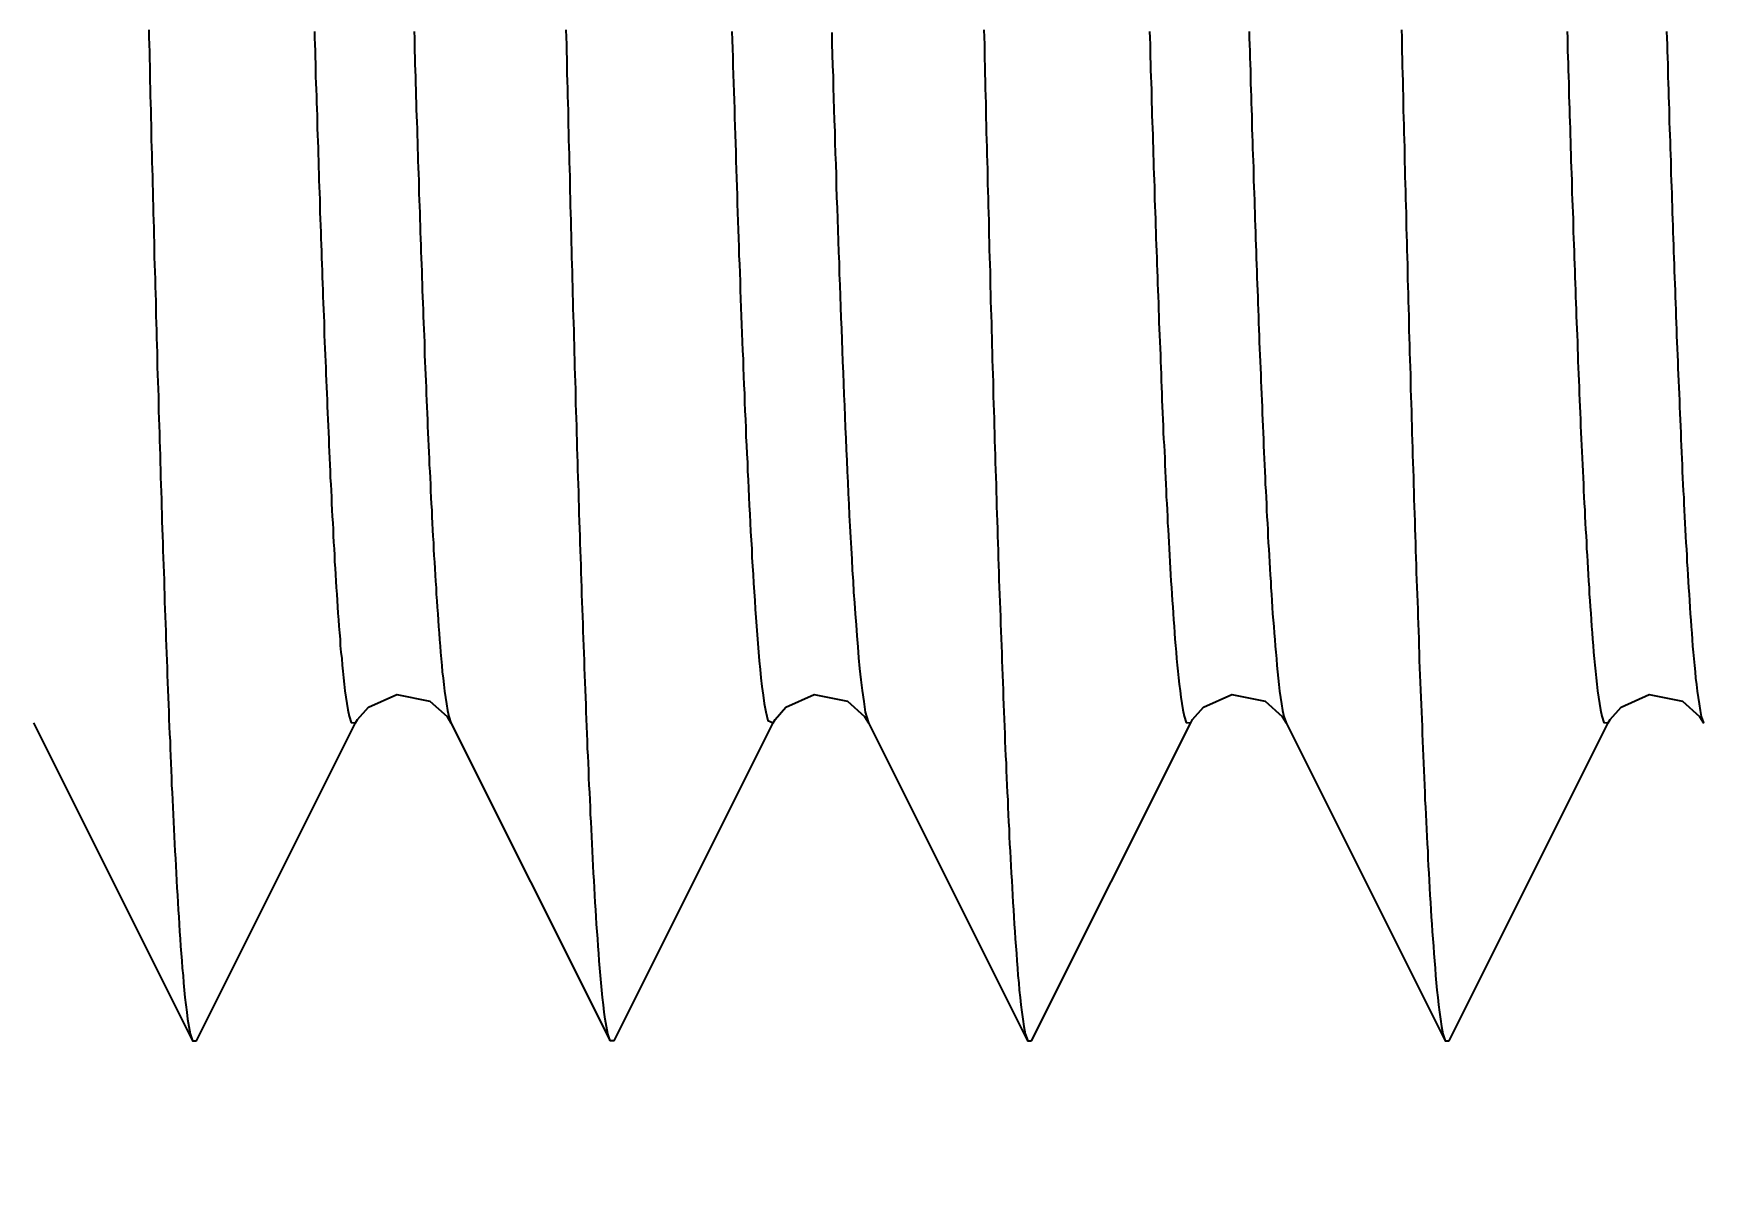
# Model space of a CAD drawing. Header units: millimetres. Extents: x 0 to 3800, y -67 to 2530.
# Drawn here: x 2215.56 to 2221.72, y 949.28 to 953.52 of the extents above; entities that cross this region are included whole.
import ezdxf

# ---------------------------------------------------------------- set-up
doc = ezdxf.new("R2010")
doc.units = ezdxf.units.MM
doc.layers.add('내부선 및 부속', color=4, linetype='Continuous')
doc.layers.add('치수선', color=7, linetype='Continuous')
doc.styles.add('____', font='')
doc.styles.get('____').set_extended_font_data('굴림')
doc.dimstyles.new('MSADIM', dxfattribs={"dimtxt": 33, "dimasz": 17, "dimexe": 10, "dimexo": 7.5, "dimgap": 10, "dimtad": 0, "dimtih": 1, "dimtoh": 1, "dimdec": 0, "dimzin": 1, "dimdsep": 46, "dimtxsty": '____', "dimcen": 11.25, "dimadec": 0, "dimazin": 0, "dimtfac": 1, "dimtdec": 0, "dimtix": 1, "dimtmove": 0, "dimatfit": 3, "dimfxl": 1, "dimtolj": 1, "dimtzin": 1, "dimarcsym": 0})

# ---------------------------------------------------------------- blocks, each defined once
blk = doc.blocks.new('*D55')
at = {"layer": '치수선', "color": 0, "linetype": 'Continuous', "lineweight": -2, "transparency": 16777216}
for p, q in [((2172.9547, 966.2182), (2152.4547, 966.2182)), ((2162.4547, 949.2182), (2162.4547, 856.5344)), ((2162.4547, 718.2182), (2162.4547, 810.9019)), ((2254.9547, 701.2182), (2152.4547, 701.2182))]:
    blk.add_line(p, q, dxfattribs=at)
at = {"layer": '치수선', "color": 0, "linetype": 'Continuous', "transparency": 16777216}
for points in [[(2159.6213, 949.2182), (2165.288, 949.2182), (2162.4547, 966.2182)], [(2159.6213, 718.2182), (2165.288, 718.2182), (2162.4547, 701.2182)]]:
    blk.add_solid(points, dxfattribs=at)
at = {"layer": '치수선', "color": 0, "linetype": 'Continuous', "transparency": 16777216, "insert": (2162.4547, 833.7182), "char_height": 25, "attachment_point": 5, "style": '____'}
blk.add_mtext('\\A1;265', dxfattribs=at)
blk = doc.blocks.new('*D56')
at = {"layer": '치수선', "color": 0, "linetype": 'Continuous', "lineweight": -2, "transparency": 16777216}
for p, q in [((2172.9547, 966.2182), (2082.4547, 966.2182)), ((2092.4547, 949.2182), (2092.4547, 636.5511)), ((2092.4547, 278.2182), (2092.4547, 590.8853)), ((2224.9547, 261.2182), (2082.4547, 261.2182))]:
    blk.add_line(p, q, dxfattribs=at)
at = {"layer": '치수선', "color": 0, "linetype": 'Continuous', "transparency": 16777216}
for points in [[(2089.6213, 949.2182), (2095.288, 949.2182), (2092.4547, 966.2182)], [(2089.6213, 278.2182), (2095.288, 278.2182), (2092.4547, 261.2182)]]:
    blk.add_solid(points, dxfattribs=at)
at = {"layer": '치수선', "color": 0, "linetype": 'Continuous', "transparency": 16777216, "insert": (2092.4547, 613.7182), "char_height": 25, "attachment_point": 5, "style": '____'}
blk.add_mtext('\\A1;705', dxfattribs=at)

msp = doc.modelspace()

# ---------------------------------------------------------------- linework, layer by layer
at = {"layer": '내부선 및 부속', "linetype": 'Continuous'}
for p, q in [((2215.564, 950.9738), (2216.1509, 949.8007)), ((2216.1655, 949.8007), (2216.7523, 950.9738)), ((2217.1039, 950.9738), (2217.6907, 949.8007)), ((2217.7053, 949.8007), (2218.2922, 950.9738)), ((2218.6437, 950.9738), (2219.2305, 949.8007)), ((2219.2451, 949.8007), (2219.832, 950.9738)), ((2220.1835, 950.9738), (2220.7703, 949.8007)), ((2220.785, 949.8007), (2221.3718, 950.9738)), ((2216.1509, 949.8007), (2216.1655, 949.8007)), ((2217.7053, 949.8007), (2217.6907, 949.8007)), ((2219.2305, 949.8007), (2219.2451, 949.8007)), ((2220.7703, 949.8007), (2220.785, 949.8007))]:
    msp.add_line(p, q, dxfattribs=at)
at = {"layer": '내부선 및 부속', "linetype": 'Continuous', "flags": 128}
for points in [[(2215.9899, 953.5295), (2215.9899, 953.5025), (2215.9909, 953.4755), (2215.9919, 953.4485), (2215.9919, 953.4215), (2215.9929, 953.3945), (2215.9939, 953.3675), (2215.9939, 953.3395), (2215.9949, 953.3125), (2215.9949, 953.2855), (2215.9959, 953.2585), (2215.9969, 953.2315), (2215.9969, 953.2045), (2215.9979, 953.1775), (2215.9989, 953.1505), (2215.9989, 953.1235), (2215.9999, 953.0965), (2216.0009, 953.0695), (2216.0009, 953.0425), (2216.0019, 953.0155), (2216.0029, 952.9885), (2216.0029, 952.9615), (2216.0039, 952.9345), (2216.0049, 952.9075), (2216.0059, 952.8805), (2216.0059, 952.8535), (2216.0069, 952.8255), (2216.0079, 952.7985), (2216.0079, 952.7715), (2216.0089, 952.7445), (2216.0099, 952.7175), (2216.0099, 952.6905), (2216.0099, 952.6905), (2216.0109, 952.6635), (2216.0119, 952.6365), (2216.0129, 952.6095), (2216.0129, 952.5825), (2216.0139, 952.5555), (2216.0149, 952.5285), (2216.0159, 952.5015), (2216.0159, 952.4745), (2216.0169, 952.4475), (2216.0179, 952.4205), (2216.0179, 952.3935), (2216.0189, 952.3665), (2216.0199, 952.3395), (2216.0209, 952.3125), (2216.0209, 952.2845), (2216.0219, 952.2575), (2216.0229, 952.2305), (2216.0239, 952.2035), (2216.0249, 952.1765), (2216.0249, 952.1495), (2216.0259, 952.1225), (2216.0269, 952.0955), (2216.0279, 952.0685), (2216.0289, 952.0415), (2216.0289, 952.0145), (2216.0299, 951.9875), (2216.0309, 951.9605), (2216.0319, 951.9335), (2216.0329, 951.9065), (2216.0329, 951.8795), (2216.0339, 951.8525), (2216.0349, 951.8255), (2216.0359, 951.7985), (2216.0369, 951.7715), (2216.0379, 951.7445), (2216.0379, 951.7175), (2216.0389, 951.6895), (2216.0399, 951.6625), (2216.0409, 951.6355), (2216.0419, 951.6085), (2216.0429, 951.5815), (2216.0439, 951.5545), (2216.0449, 951.5275), (2216.0459, 951.5005), (2216.0459, 951.4735), (2216.0469, 951.4465), (2216.0479, 951.4195), (2216.0489, 951.3925), (2216.0499, 951.3655), (2216.0509, 951.3385), (2216.0519, 951.3115), (2216.0529, 951.2845), (2216.0539, 951.2575), (2216.0549, 951.2305), (2216.0559, 951.2035), (2216.0569, 951.1765), (2216.0579, 951.1495), (2216.0589, 951.1225), (2216.0599, 951.0955), (2216.0609, 951.0675), (2216.0619, 951.0405), (2216.0629, 951.0135), (2216.0639, 950.9865), (2216.0649, 950.9595), (2216.0659, 950.9325), (2216.0679, 950.9055), (2216.0689, 950.8785), (2216.0699, 950.8515), (2216.0709, 950.8245), (2216.0719, 950.7975), (2216.0729, 950.7705), (2216.0739, 950.7435), (2216.0759, 950.7165), (2216.0769, 950.6895), (2216.0779, 950.6625), (2216.0789, 950.6355), (2216.0809, 950.6085), (2216.0819, 950.5815), (2216.0829, 950.5545), (2216.0849, 950.5275), (2216.0859, 950.5005), (2216.0879, 950.4735), (2216.0889, 950.4465), (2216.0899, 950.4195), (2216.0919, 950.3925), (2216.0929, 950.3655), (2216.0949, 950.3385), (2216.0969, 950.3115), (2216.0979, 950.2845), (2216.0999, 950.2575), (2216.1019, 950.2305), (2216.1029, 950.2035), (2216.1049, 950.1765), (2216.1069, 950.1495), (2216.1089, 950.1225), (2216.1109, 950.0955), (2216.1129, 950.0685), (2216.1159, 950.0415), (2216.1179, 950.0145), (2216.1199, 949.9875), (2216.1199, 949.9875), (2216.1229, 949.9605), (2216.1259, 949.9335), (2216.1299, 949.9065), (2216.1329, 949.8805), (2216.1369, 949.8535), (2216.1419, 949.8265), (2216.1509, 949.8005), (2216.1509, 949.8005)], [(2216.6009, 953.5235), (2216.6009, 953.4995), (2216.6019, 953.4755), (2216.6029, 953.4515), (2216.6029, 953.4285), (2216.6039, 953.4045), (2216.6049, 953.3805), (2216.6049, 953.3565), (2216.6059, 953.3325), (2216.6069, 953.3085), (2216.6079, 953.2845), (2216.6079, 953.2615), (2216.6089, 953.2375), (2216.6099, 953.2135), (2216.6109, 953.1895), (2216.6109, 953.1655), (2216.6119, 953.1415), (2216.6129, 953.1175), (2216.6139, 953.0945), (2216.6139, 953.0705), (2216.6149, 953.0465), (2216.6159, 953.0225), (2216.6169, 952.9985), (2216.6169, 952.9745), (2216.6179, 952.9505), (2216.6189, 952.9275), (2216.6199, 952.9035), (2216.6199, 952.8795), (2216.6209, 952.8555), (2216.6219, 952.8315), (2216.6219, 952.8315), (2216.6229, 952.8075), (2216.6239, 952.7835), (2216.6239, 952.7605), (2216.6249, 952.7365), (2216.6259, 952.7125), (2216.6269, 952.6885), (2216.6279, 952.6645), (2216.6289, 952.6405), (2216.6289, 952.6165), (2216.6299, 952.5935), (2216.6309, 952.5695), (2216.6319, 952.5455), (2216.6329, 952.5215), (2216.6339, 952.4975), (2216.6349, 952.4735), (2216.6359, 952.4505), (2216.6359, 952.4265), (2216.6369, 952.4025), (2216.6379, 952.3785), (2216.6389, 952.3545), (2216.6399, 952.3305), (2216.6409, 952.3065), (2216.6419, 952.2835), (2216.6429, 952.2595), (2216.6439, 952.2355), (2216.6449, 952.2115), (2216.6459, 952.1875), (2216.6469, 952.1635), (2216.6479, 952.1395), (2216.6489, 952.1165), (2216.6499, 952.0925), (2216.6509, 952.0685), (2216.6519, 952.0445), (2216.6529, 952.0205), (2216.6539, 951.9965), (2216.6549, 951.9735), (2216.6559, 951.9495), (2216.6569, 951.9255), (2216.6579, 951.9015), (2216.6589, 951.8775), (2216.6609, 951.8535), (2216.6619, 951.8295), (2216.6629, 951.8065), (2216.6639, 951.7825), (2216.6649, 951.7585), (2216.6659, 951.7345), (2216.6679, 951.7105), (2216.6689, 951.6865), (2216.6699, 951.6635), (2216.6709, 951.6395), (2216.6729, 951.6155), (2216.6739, 951.5915), (2216.6749, 951.5675), (2216.6769, 951.5435), (2216.6779, 951.5205), (2216.6799, 951.4965), (2216.6809, 951.4725), (2216.6829, 951.4485), (2216.6839, 951.4245), (2216.6859, 951.4015), (2216.6869, 951.3775), (2216.6889, 951.3535), (2216.6909, 951.3295), (2216.6929, 951.3055), (2216.6949, 951.2825), (2216.6959, 951.2585), (2216.6979, 951.2345), (2216.7009, 951.2105), (2216.7029, 951.1865), (2216.7049, 951.1635), (2216.7079, 951.1395), (2216.7099, 951.1155), (2216.7129, 951.0915), (2216.7159, 951.0685), (2216.7199, 951.0445), (2216.7239, 951.0215), (2216.7289, 950.9975), (2216.7359, 950.9745), (2216.7519, 950.9735), (2216.7519, 950.9735)], [(2216.9679, 953.5225), (2216.9689, 953.4985), (2216.9689, 953.4745), (2216.9699, 953.4505), (2216.9709, 953.4265), (2216.9709, 953.4025), (2216.9719, 953.3795), (2216.9729, 953.3555), (2216.9729, 953.3315), (2216.9739, 953.3075), (2216.9749, 953.2835), (2216.9759, 953.2595), (2216.9759, 953.2355), (2216.9769, 953.2125), (2216.9779, 953.1885), (2216.9789, 953.1645), (2216.9789, 953.1405), (2216.9799, 953.1165), (2216.9809, 953.0925), (2216.9819, 953.0685), (2216.9819, 953.0455), (2216.9829, 953.0215), (2216.9839, 952.9975), (2216.9849, 952.9735), (2216.9849, 952.9495), (2216.9859, 952.9255), (2216.9869, 952.9015), (2216.9879, 952.8785), (2216.9889, 952.8545), (2216.9889, 952.8545), (2216.9889, 952.8305), (2216.9899, 952.8065), (2216.9909, 952.7825), (2216.9919, 952.7585), (2216.9929, 952.7345), (2216.9929, 952.7115), (2216.9939, 952.6875), (2216.9949, 952.6635), (2216.9959, 952.6395), (2216.9969, 952.6155), (2216.9979, 952.5915), (2216.9979, 952.5675), (2216.9989, 952.5445), (2216.9999, 952.5205), (2217.0009, 952.4965), (2217.0019, 952.4725), (2217.0029, 952.4485), (2217.0039, 952.4245), (2217.0049, 952.4015), (2217.0059, 952.3775), (2217.0059, 952.3535), (2217.0069, 952.3295), (2217.0079, 952.3055), (2217.0089, 952.2815), (2217.0099, 952.2575), (2217.0109, 952.2345), (2217.0119, 952.2105), (2217.0129, 952.1865), (2217.0139, 952.1625), (2217.0149, 952.1385), (2217.0159, 952.1145), (2217.0169, 952.0905), (2217.0179, 952.0675), (2217.0189, 952.0435), (2217.0199, 952.0195), (2217.0209, 951.9955), (2217.0219, 951.9715), (2217.0229, 951.9475), (2217.0239, 951.9245), (2217.0259, 951.9005), (2217.0269, 951.8765), (2217.0279, 951.8525), (2217.0289, 951.8285), (2217.0299, 951.8045), (2217.0309, 951.7815), (2217.0329, 951.7575), (2217.0339, 951.7335), (2217.0349, 951.7095), (2217.0359, 951.6855), (2217.0369, 951.6615), (2217.0389, 951.6375), (2217.0399, 951.6145), (2217.0409, 951.5905), (2217.0429, 951.5665), (2217.0439, 951.5425), (2217.0459, 951.5185), (2217.0469, 951.4955), (2217.0489, 951.4715), (2217.0499, 951.4475), (2217.0519, 951.4235), (2217.0529, 951.3995), (2217.0549, 951.3755), (2217.0569, 951.3525), (2217.0579, 951.3285), (2217.0599, 951.3045), (2217.0619, 951.2805), (2217.0639, 951.2565), (2217.0659, 951.2335), (2217.0679, 951.2095), (2217.0699, 951.1855), (2217.0719, 951.1615), (2217.0749, 951.1385), (2217.0779, 951.1145), (2217.0799, 951.0905), (2217.0839, 951.0675), (2217.0869, 951.0435), (2217.0909, 951.0195), (2217.0959, 950.9965), (2217.1039, 950.9735), (2217.1039, 950.9735)], [(2217.6909, 949.8005), (2217.6819, 949.8265), (2217.6769, 949.8535), (2217.6729, 949.8805), (2217.6689, 949.9065), (2217.6659, 949.9335), (2217.6629, 949.9605), (2217.6599, 949.9875), (2217.6579, 950.0145), (2217.6549, 950.0415), (2217.6529, 950.0685), (2217.6509, 950.0955), (2217.6489, 950.1225), (2217.6469, 950.1495), (2217.6449, 950.1765), (2217.6429, 950.2035), (2217.6409, 950.2305), (2217.6399, 950.2575), (2217.6379, 950.2845), (2217.6359, 950.3115), (2217.6349, 950.3385), (2217.6329, 950.3655), (2217.6319, 950.3925), (2217.6299, 950.4195), (2217.6289, 950.4465), (2217.6269, 950.4735), (2217.6259, 950.5005), (2217.6249, 950.5275), (2217.6229, 950.5545), (2217.6219, 950.5815), (2217.6209, 950.6085), (2217.6189, 950.6355), (2217.6179, 950.6625), (2217.6169, 950.6895), (2217.6159, 950.7165), (2217.6139, 950.7435), (2217.6129, 950.7705), (2217.6119, 950.7975), (2217.6109, 950.8245), (2217.6099, 950.8515), (2217.6079, 950.8785), (2217.6069, 950.9055), (2217.6059, 950.9325), (2217.6049, 950.9595), (2217.6039, 950.9865), (2217.6029, 951.0135), (2217.6019, 951.0405), (2217.6009, 951.0675), (2217.5999, 951.0955), (2217.5989, 951.1225), (2217.5979, 951.1495), (2217.5969, 951.1765), (2217.5959, 951.2035), (2217.5949, 951.2305), (2217.5939, 951.2575), (2217.5929, 951.2845), (2217.5919, 951.3115), (2217.5909, 951.3385), (2217.5899, 951.3655), (2217.5889, 951.3925), (2217.5879, 951.4195), (2217.5869, 951.4465), (2217.5859, 951.4735), (2217.5849, 951.5005), (2217.5839, 951.5275), (2217.5839, 951.5545), (2217.5829, 951.5815), (2217.5819, 951.6085), (2217.5809, 951.6355), (2217.5799, 951.6625), (2217.5789, 951.6895), (2217.5779, 951.7175), (2217.5769, 951.7445), (2217.5769, 951.7715), (2217.5759, 951.7985), (2217.5749, 951.8255), (2217.5739, 951.8525), (2217.5729, 951.8795), (2217.5719, 951.9065), (2217.5719, 951.9335), (2217.5709, 951.9605), (2217.5699, 951.9875), (2217.5689, 952.0145), (2217.5679, 952.0415), (2217.5679, 952.0685), (2217.5669, 952.0955), (2217.5659, 952.1225), (2217.5649, 952.1495), (2217.5639, 952.1765), (2217.5639, 952.2035), (2217.5629, 952.2305), (2217.5619, 952.2575), (2217.5609, 952.2845), (2217.5609, 952.3125), (2217.5599, 952.3395), (2217.5589, 952.3665), (2217.5579, 952.3935), (2217.5579, 952.4205), (2217.5569, 952.4475), (2217.5559, 952.4745), (2217.5549, 952.5015), (2217.5549, 952.5015), (2217.5549, 952.5285), (2217.5539, 952.5555), (2217.5529, 952.5825), (2217.5519, 952.6095), (2217.5519, 952.6365), (2217.5509, 952.6635), (2217.5499, 952.6905), (2217.5499, 952.7175), (2217.5489, 952.7445), (2217.5479, 952.7715), (2217.5469, 952.7985), (2217.5469, 952.8255), (2217.5459, 952.8535), (2217.5449, 952.8805), (2217.5449, 952.9075), (2217.5439, 952.9345), (2217.5429, 952.9615), (2217.5429, 952.9885), (2217.5419, 953.0155), (2217.5409, 953.0425), (2217.5409, 953.0695), (2217.5399, 953.0965), (2217.5389, 953.1235), (2217.5389, 953.1505), (2217.5379, 953.1775), (2217.5369, 953.2045), (2217.5369, 953.2315), (2217.5359, 953.2585), (2217.5349, 953.2855), (2217.5349, 953.3125), (2217.5339, 953.3395), (2217.5329, 953.3675), (2217.5329, 953.3945), (2217.5319, 953.4215), (2217.5309, 953.4485), (2217.5309, 953.4755), (2217.5299, 953.5025), (2217.5289, 953.5295)], [(2218.1399, 953.5235), (2218.1409, 953.4915), (2218.1419, 953.4605), (2218.1429, 953.4285), (2218.1439, 953.3965), (2218.1449, 953.3645), (2218.1459, 953.3325), (2218.1469, 953.3005), (2218.1479, 953.2695), (2218.1489, 953.2375), (2218.1499, 953.2055), (2218.1509, 953.1735), (2218.1519, 953.1415), (2218.1529, 953.1105), (2218.1539, 953.0785), (2218.1549, 953.0465), (2218.1559, 953.0145), (2218.1569, 952.9825), (2218.1579, 952.9515), (2218.1589, 952.9195), (2218.1599, 952.8875), (2218.1609, 952.8555), (2218.1619, 952.8235), (2218.1629, 952.7915), (2218.1639, 952.7605), (2218.1649, 952.7285), (2218.1659, 952.6965), (2218.1679, 952.6645), (2218.1689, 952.6325), (2218.1699, 952.6015), (2218.1709, 952.5695), (2218.1719, 952.5375), (2218.1729, 952.5055), (2218.1739, 952.4735), (2218.1759, 952.4425), (2218.1769, 952.4105), (2218.1779, 952.3785), (2218.1789, 952.3465), (2218.1809, 952.3145), (2218.1819, 952.2835), (2218.1829, 952.2515), (2218.1839, 952.2195), (2218.1859, 952.1875), (2218.1869, 952.1555), (2218.1879, 952.1245), (2218.1899, 952.0925), (2218.1909, 952.0605), (2218.1919, 952.0285), (2218.1939, 951.9965), (2218.1949, 951.9655), (2218.1969, 951.9335), (2218.1979, 951.9015), (2218.1999, 951.8695), (2218.2009, 951.8375), (2218.2029, 951.8065), (2218.2039, 951.7745), (2218.2059, 951.7425), (2218.2069, 951.7105), (2218.2089, 951.6785), (2218.2109, 951.6475), (2218.2129, 951.6155), (2218.2139, 951.5835), (2218.2159, 951.5515), (2218.2179, 951.5205), (2218.2199, 951.4885), (2218.2219, 951.4565), (2218.2239, 951.4245), (2218.2259, 951.3925), (2218.2279, 951.3615), (2218.2309, 951.3295), (2218.2329, 951.2975), (2218.2359, 951.2665), (2218.2379, 951.2345), (2218.2409, 951.2025), (2218.2439, 951.1705), (2218.2469, 951.1395), (2218.2509, 951.1075), (2218.2549, 951.0755), (2218.2589, 951.0445), (2218.2649, 951.0135), (2218.2729, 950.9825), (2218.2919, 950.9735), (2218.2919, 950.9735)], [(2219.0689, 953.5295), (2219.0699, 953.5025), (2219.0709, 953.4755), (2219.0709, 953.4485), (2219.0719, 953.4215), (2219.0729, 953.3945), (2219.0729, 953.3675), (2219.0739, 953.3395), (2219.0739, 953.3125), (2219.0749, 953.2855), (2219.0759, 953.2585), (2219.0759, 953.2315), (2219.0769, 953.2045), (2219.0779, 953.1775), (2219.0779, 953.1505), (2219.0789, 953.1235), (2219.0799, 953.0965), (2219.0799, 953.0695), (2219.0809, 953.0425), (2219.0819, 953.0155), (2219.0819, 952.9885), (2219.0829, 952.9615), (2219.0839, 952.9345), (2219.0849, 952.9075), (2219.0849, 952.8805), (2219.0859, 952.8535), (2219.0869, 952.8255), (2219.0869, 952.7985), (2219.0879, 952.7715), (2219.0889, 952.7445), (2219.0889, 952.7175), (2219.0899, 952.6905), (2219.0899, 952.6905), (2219.0909, 952.6635), (2219.0919, 952.6365), (2219.0919, 952.6095), (2219.0929, 952.5825), (2219.0939, 952.5555), (2219.0939, 952.5285), (2219.0949, 952.5015), (2219.0959, 952.4745), (2219.0969, 952.4475), (2219.0969, 952.4205), (2219.0979, 952.3935), (2219.0989, 952.3665), (2219.0999, 952.3395), (2219.0999, 952.3125), (2219.1009, 952.2845), (2219.1019, 952.2575), (2219.1029, 952.2305), (2219.1029, 952.2035), (2219.1039, 952.1765), (2219.1049, 952.1495), (2219.1059, 952.1225), (2219.1069, 952.0955), (2219.1069, 952.0685), (2219.1079, 952.0415), (2219.1089, 952.0145), (2219.1099, 951.9875), (2219.1109, 951.9605), (2219.1109, 951.9335), (2219.1119, 951.9065), (2219.1129, 951.8795), (2219.1139, 951.8525), (2219.1149, 951.8255), (2219.1159, 951.7985), (2219.1159, 951.7715), (2219.1169, 951.7445), (2219.1179, 951.7175), (2219.1189, 951.6895), (2219.1199, 951.6625), (2219.1209, 951.6355), (2219.1219, 951.6085), (2219.1219, 951.5815), (2219.1229, 951.5545), (2219.1239, 951.5275), (2219.1249, 951.5005), (2219.1259, 951.4735), (2219.1269, 951.4465), (2219.1279, 951.4195), (2219.1289, 951.3925), (2219.1299, 951.3655), (2219.1309, 951.3385), (2219.1319, 951.3115), (2219.1329, 951.2845), (2219.1339, 951.2575), (2219.1349, 951.2305), (2219.1359, 951.2035), (2219.1369, 951.1765), (2219.1379, 951.1495), (2219.1389, 951.1225), (2219.1399, 951.0955), (2219.1409, 951.0675), (2219.1419, 951.0405), (2219.1429, 951.0135), (2219.1439, 950.9865), (2219.1449, 950.9595), (2219.1459, 950.9325), (2219.1469, 950.9055), (2219.1479, 950.8785), (2219.1489, 950.8515), (2219.1509, 950.8245), (2219.1519, 950.7975), (2219.1529, 950.7705), (2219.1539, 950.7435), (2219.1549, 950.7165), (2219.1569, 950.6895), (2219.1579, 950.6625), (2219.1589, 950.6355), (2219.1599, 950.6085), (2219.1619, 950.5815), (2219.1629, 950.5545), (2219.1639, 950.5275), (2219.1659, 950.5005), (2219.1669, 950.4735), (2219.1689, 950.4465), (2219.1699, 950.4195), (2219.1719, 950.3925), (2219.1729, 950.3655), (2219.1749, 950.3385), (2219.1759, 950.3115), (2219.1779, 950.2845), (2219.1799, 950.2575), (2219.1809, 950.2305), (2219.1829, 950.2035), (2219.1849, 950.1765), (2219.1869, 950.1495), (2219.1889, 950.1225), (2219.1909, 950.0955), (2219.1929, 950.0685), (2219.1949, 950.0415), (2219.1979, 950.0145), (2219.1999, 949.9875), (2219.1999, 949.9875), (2219.2029, 949.9605), (2219.2059, 949.9335), (2219.2089, 949.9065), (2219.2129, 949.8805), (2219.2169, 949.8535), (2219.2219, 949.8265), (2219.2309, 949.8005), (2219.2309, 949.8005)], [(2219.6799, 953.5235), (2219.6809, 953.4995), (2219.6819, 953.4755), (2219.6819, 953.4515), (2219.6829, 953.4285), (2219.6839, 953.4045), (2219.6839, 953.3805), (2219.6849, 953.3565), (2219.6859, 953.3325), (2219.6869, 953.3085), (2219.6869, 953.2845), (2219.6879, 953.2615), (2219.6889, 953.2375), (2219.6889, 953.2135), (2219.6899, 953.1895), (2219.6909, 953.1655), (2219.6919, 953.1415), (2219.6919, 953.1175), (2219.6929, 953.0945), (2219.6939, 953.0705), (2219.6949, 953.0465), (2219.6949, 953.0225), (2219.6959, 952.9985), (2219.6969, 952.9745), (2219.6979, 952.9505), (2219.6989, 952.9275), (2219.6989, 952.9035), (2219.6999, 952.8795), (2219.7009, 952.8555), (2219.7019, 952.8315), (2219.7019, 952.8315), (2219.7019, 952.8075), (2219.7029, 952.7835), (2219.7039, 952.7605), (2219.7049, 952.7365), (2219.7059, 952.7125), (2219.7069, 952.6885), (2219.7069, 952.6645), (2219.7079, 952.6405), (2219.7089, 952.6165), (2219.7099, 952.5935), (2219.7109, 952.5695), (2219.7119, 952.5455), (2219.7129, 952.5215), (2219.7129, 952.4975), (2219.7139, 952.4735), (2219.7149, 952.4495), (2219.7159, 952.4265), (2219.7169, 952.4025), (2219.7179, 952.3785), (2219.7189, 952.3545), (2219.7199, 952.3305), (2219.7209, 952.3065), (2219.7219, 952.2835), (2219.7229, 952.2595), (2219.7229, 952.2355), (2219.7239, 952.2115), (2219.7249, 952.1875), (2219.7259, 952.1635), (2219.7269, 952.1395), (2219.7279, 952.1165), (2219.7289, 952.0925), (2219.7299, 952.0685), (2219.7309, 952.0445), (2219.7319, 952.0205), (2219.7339, 951.9965), (2219.7349, 951.9735), (2219.7359, 951.9495), (2219.7369, 951.9255), (2219.7379, 951.9015), (2219.7389, 951.8775), (2219.7399, 951.8535), (2219.7409, 951.8295), (2219.7419, 951.8065), (2219.7439, 951.7825), (2219.7449, 951.7585), (2219.7459, 951.7345), (2219.7469, 951.7105), (2219.7489, 951.6865), (2219.7499, 951.6635), (2219.7509, 951.6395), (2219.7519, 951.6155), (2219.7539, 951.5915), (2219.7549, 951.5675), (2219.7559, 951.5435), (2219.7579, 951.5205), (2219.7589, 951.4965), (2219.7609, 951.4725), (2219.7619, 951.4485), (2219.7639, 951.4245), (2219.7659, 951.4015), (2219.7669, 951.3775), (2219.7689, 951.3535), (2219.7709, 951.3295), (2219.7719, 951.3055), (2219.7739, 951.2825), (2219.7759, 951.2585), (2219.7779, 951.2345), (2219.7799, 951.2105), (2219.7819, 951.1865), (2219.7849, 951.1635), (2219.7869, 951.1395), (2219.7899, 951.1155), (2219.7929, 951.0915), (2219.7959, 951.0685), (2219.7989, 951.0445), (2219.8029, 951.0215), (2219.8079, 950.9975), (2219.8149, 950.9745), (2219.8319, 950.9735), (2219.8319, 950.9735)], [(2220.0469, 953.5225), (2220.0479, 953.4985), (2220.0489, 953.4745), (2220.0499, 953.4505), (2220.0499, 953.4265), (2220.0509, 953.4025), (2220.0519, 953.3795), (2220.0519, 953.3555), (2220.0529, 953.3315), (2220.0539, 953.3075), (2220.0549, 953.2835), (2220.0549, 953.2595), (2220.0559, 953.2355), (2220.0569, 953.2125), (2220.0569, 953.1885), (2220.0579, 953.1645), (2220.0589, 953.1405), (2220.0599, 953.1165), (2220.0599, 953.0925), (2220.0609, 953.0685), (2220.0619, 953.0455), (2220.0629, 953.0215), (2220.0639, 952.9975), (2220.0639, 952.9735), (2220.0649, 952.9495), (2220.0659, 952.9255), (2220.0669, 952.9015), (2220.0669, 952.8785), (2220.0679, 952.8545), (2220.0679, 952.8545), (2220.0689, 952.8305), (2220.0699, 952.8065), (2220.0709, 952.7825), (2220.0709, 952.7585), (2220.0719, 952.7345), (2220.0729, 952.7115), (2220.0739, 952.6875), (2220.0749, 952.6635), (2220.0759, 952.6395), (2220.0759, 952.6155), (2220.0769, 952.5915), (2220.0779, 952.5675), (2220.0789, 952.5445), (2220.0799, 952.5205), (2220.0809, 952.4965), (2220.0819, 952.4725), (2220.0819, 952.4485), (2220.0829, 952.4245), (2220.0839, 952.4005), (2220.0849, 952.3775), (2220.0859, 952.3535), (2220.0869, 952.3295), (2220.0879, 952.3055), (2220.0889, 952.2815), (2220.0899, 952.2575), (2220.0909, 952.2345), (2220.0919, 952.2105), (2220.0929, 952.1865), (2220.0939, 952.1625), (2220.0949, 952.1385), (2220.0959, 952.1145), (2220.0969, 952.0905), (2220.0979, 952.0675), (2220.0989, 952.0435), (2220.0999, 952.0195), (2220.1009, 951.9955), (2220.1019, 951.9715), (2220.1029, 951.9475), (2220.1039, 951.9245), (2220.1049, 951.9005), (2220.1059, 951.8765), (2220.1069, 951.8525), (2220.1089, 951.8285), (2220.1099, 951.8045), (2220.1109, 951.7805), (2220.1119, 951.7575), (2220.1129, 951.7335), (2220.1149, 951.7095), (2220.1159, 951.6855), (2220.1169, 951.6615), (2220.1179, 951.6375), (2220.1199, 951.6145), (2220.1209, 951.5905), (2220.1219, 951.5665), (2220.1239, 951.5425), (2220.1249, 951.5185), (2220.1269, 951.4945), (2220.1279, 951.4715), (2220.1299, 951.4475), (2220.1309, 951.4235), (2220.1329, 951.3995), (2220.1339, 951.3755), (2220.1359, 951.3525), (2220.1379, 951.3285), (2220.1399, 951.3045), (2220.1419, 951.2805), (2220.1439, 951.2565), (2220.1459, 951.2335), (2220.1479, 951.2095), (2220.1499, 951.1855), (2220.1519, 951.1615), (2220.1549, 951.1385), (2220.1569, 951.1145), (2220.1599, 951.0905), (2220.1629, 951.0675), (2220.1669, 951.0435), (2220.1709, 951.0195), (2220.1759, 950.9965), (2220.1839, 950.9735), (2220.1839, 950.9735)], [(2220.6089, 953.5295), (2220.6099, 953.5025), (2220.6099, 953.4755), (2220.6109, 953.4485), (2220.6119, 953.4215), (2220.6119, 953.3945), (2220.6129, 953.3675), (2220.6139, 953.3395), (2220.6139, 953.3125), (2220.6149, 953.2855), (2220.6159, 953.2585), (2220.6159, 953.2315), (2220.6169, 953.2045), (2220.6179, 953.1775), (2220.6179, 953.1505), (2220.6189, 953.1235), (2220.6199, 953.0965), (2220.6199, 953.0695), (2220.6209, 953.0425), (2220.6219, 953.0155), (2220.6219, 952.9885), (2220.6229, 952.9615), (2220.6239, 952.9345), (2220.6239, 952.9075), (2220.6249, 952.8805), (2220.6259, 952.8535), (2220.6259, 952.8255), (2220.6269, 952.7985), (2220.6279, 952.7715), (2220.6289, 952.7445), (2220.6289, 952.7175), (2220.6299, 952.6905), (2220.6299, 952.6905), (2220.6309, 952.6635), (2220.6309, 952.6365), (2220.6319, 952.6095), (2220.6329, 952.5825), (2220.6339, 952.5555), (2220.6339, 952.5285), (2220.6349, 952.5015), (2220.6359, 952.4745), (2220.6359, 952.4475), (2220.6369, 952.4205), (2220.6379, 952.3935), (2220.6389, 952.3665), (2220.6389, 952.3395), (2220.6399, 952.3125), (2220.6409, 952.2845), (2220.6419, 952.2575), (2220.6419, 952.2305), (2220.6429, 952.2035), (2220.6439, 952.1765), (2220.6449, 952.1495), (2220.6459, 952.1225), (2220.6459, 952.0955), (2220.6469, 952.0685), (2220.6479, 952.0415), (2220.6489, 952.0145), (2220.6499, 951.9875), (2220.6499, 951.9605), (2220.6509, 951.9335), (2220.6519, 951.9065), (2220.6529, 951.8795), (2220.6539, 951.8525), (2220.6549, 951.8255), (2220.6549, 951.7985), (2220.6559, 951.7715), (2220.6569, 951.7445), (2220.6579, 951.7175), (2220.6589, 951.6895), (2220.6599, 951.6625), (2220.6609, 951.6355), (2220.6609, 951.6085), (2220.6619, 951.5815), (2220.6629, 951.5545), (2220.6639, 951.5275), (2220.6649, 951.5005), (2220.6659, 951.4735), (2220.6669, 951.4465), (2220.6679, 951.4195), (2220.6689, 951.3925), (2220.6699, 951.3655), (2220.6709, 951.3385), (2220.6719, 951.3115), (2220.6729, 951.2845), (2220.6729, 951.2575), (2220.6739, 951.2305), (2220.6749, 951.2035), (2220.6759, 951.1765), (2220.6769, 951.1495), (2220.6779, 951.1225), (2220.6789, 951.0955), (2220.6809, 951.0675), (2220.6819, 951.0405), (2220.6829, 951.0135), (2220.6839, 950.9865), (2220.6849, 950.9595), (2220.6859, 950.9325), (2220.6869, 950.9055), (2220.6879, 950.8785), (2220.6889, 950.8515), (2220.6899, 950.8245), (2220.6919, 950.7975), (2220.6929, 950.7705), (2220.6939, 950.7435), (2220.6949, 950.7165), (2220.6959, 950.6895), (2220.6979, 950.6625), (2220.6989, 950.6355), (2220.6999, 950.6085), (2220.7019, 950.5815), (2220.7029, 950.5545), (2220.7039, 950.5275), (2220.7059, 950.5005), (2220.7069, 950.4735), (2220.7079, 950.4465), (2220.7099, 950.4195), (2220.7109, 950.3925), (2220.7129, 950.3655), (2220.7139, 950.3385), (2220.7159, 950.3115), (2220.7179, 950.2845), (2220.7189, 950.2575), (2220.7209, 950.2305), (2220.7229, 950.2035), (2220.7249, 950.1765), (2220.7269, 950.1495), (2220.7289, 950.1225), (2220.7309, 950.0955), (2220.7329, 950.0685), (2220.7349, 950.0415), (2220.7369, 950.0145), (2220.7399, 949.9875), (2220.7399, 949.9875), (2220.7429, 949.9605), (2220.7459, 949.9335), (2220.7489, 949.9065), (2220.7529, 949.8805), (2220.7569, 949.8535), (2220.7619, 949.8265), (2220.7699, 949.8005), (2220.7699, 949.8005)], [(2221.2199, 953.5235), (2221.2209, 953.4995), (2221.2209, 953.4755), (2221.2219, 953.4515), (2221.2229, 953.4285), (2221.2239, 953.4045), (2221.2239, 953.3805), (2221.2249, 953.3565), (2221.2259, 953.3325), (2221.2259, 953.3085), (2221.2269, 953.2845), (2221.2279, 953.2615), (2221.2289, 953.2375), (2221.2289, 953.2135), (2221.2299, 953.1895), (2221.2309, 953.1655), (2221.2309, 953.1415), (2221.2319, 953.1175), (2221.2329, 953.0945), (2221.2339, 953.0705), (2221.2339, 953.0465), (2221.2349, 953.0225), (2221.2359, 952.9985), (2221.2369, 952.9745), (2221.2379, 952.9505), (2221.2379, 952.9275), (2221.2389, 952.9035), (2221.2399, 952.8795), (2221.2409, 952.8555), (2221.2419, 952.8315), (2221.2419, 952.8315), (2221.2419, 952.8075), (2221.2429, 952.7835), (2221.2439, 952.7605), (2221.2449, 952.7365), (2221.2459, 952.7125), (2221.2459, 952.6885), (2221.2469, 952.6645), (2221.2479, 952.6405), (2221.2489, 952.6165), (2221.2499, 952.5935), (2221.2509, 952.5695), (2221.2509, 952.5455), (2221.2519, 952.5215), (2221.2529, 952.4975), (2221.2539, 952.4735), (2221.2549, 952.4495), (2221.2559, 952.4265), (2221.2569, 952.4025), (2221.2579, 952.3785), (2221.2589, 952.3545), (2221.2599, 952.3305), (2221.2599, 952.3065), (2221.2609, 952.2835), (2221.2619, 952.2595), (2221.2629, 952.2355), (2221.2639, 952.2115), (2221.2649, 952.1875), (2221.2659, 952.1635), (2221.2669, 952.1395), (2221.2679, 952.1165), (2221.2689, 952.0925), (2221.2699, 952.0685), (2221.2709, 952.0445), (2221.2719, 952.0205), (2221.2729, 951.9965), (2221.2739, 951.9735), (2221.2759, 951.9495), (2221.2769, 951.9255), (2221.2779, 951.9015), (2221.2789, 951.8775), (2221.2799, 951.8535), (2221.2809, 951.8295), (2221.2819, 951.8065), (2221.2829, 951.7825), (2221.2849, 951.7585), (2221.2859, 951.7345), (2221.2869, 951.7105), (2221.2879, 951.6865), (2221.2899, 951.6635), (2221.2909, 951.6395), (2221.2919, 951.6155), (2221.2939, 951.5915), (2221.2949, 951.5675), (2221.2959, 951.5435), (2221.2979, 951.5205), (2221.2989, 951.4965), (2221.3009, 951.4725), (2221.3019, 951.4485), (2221.3039, 951.4245), (2221.3049, 951.4015), (2221.3069, 951.3775), (2221.3089, 951.3535), (2221.3099, 951.3295), (2221.3119, 951.3055), (2221.3139, 951.2825), (2221.3159, 951.2585), (2221.3179, 951.2345), (2221.3199, 951.2105), (2221.3219, 951.1865), (2221.3249, 951.1635), (2221.3269, 951.1395), (2221.3299, 951.1155), (2221.3319, 951.0915), (2221.3359, 951.0685), (2221.3389, 951.0445), (2221.3429, 951.0215), (2221.3479, 950.9975), (2221.3549, 950.9745), (2221.3719, 950.9735), (2221.3719, 950.9735)], [(2221.5869, 953.5225), (2221.5879, 953.4985), (2221.5889, 953.4745), (2221.5889, 953.4505), (2221.5899, 953.4265), (2221.5909, 953.4025), (2221.5919, 953.3795), (2221.5919, 953.3555), (2221.5929, 953.3315), (2221.5939, 953.3075), (2221.5939, 953.2835), (2221.5949, 953.2595), (2221.5959, 953.2355), (2221.5969, 953.2125), (2221.5969, 953.1885), (2221.5979, 953.1645), (2221.5989, 953.1405), (2221.5999, 953.1165), (2221.5999, 953.0925), (2221.6009, 953.0685), (2221.6019, 953.0455), (2221.6029, 953.0215), (2221.6029, 952.9975), (2221.6039, 952.9735), (2221.6049, 952.9495), (2221.6059, 952.9255), (2221.6059, 952.9015), (2221.6069, 952.8785), (2221.6079, 952.8545), (2221.6079, 952.8545), (2221.6089, 952.8305), (2221.6099, 952.8065), (2221.6099, 952.7825), (2221.6109, 952.7585), (2221.6119, 952.7345), (2221.6129, 952.7115), (2221.6139, 952.6875), (2221.6149, 952.6635), (2221.6149, 952.6395), (2221.6159, 952.6155), (2221.6169, 952.5915), (2221.6179, 952.5675), (2221.6189, 952.5445), (2221.6199, 952.5205), (2221.6209, 952.4965), (2221.6209, 952.4725), (2221.6219, 952.4485), (2221.6229, 952.4245), (2221.6239, 952.4005), (2221.6249, 952.3775), (2221.6259, 952.3535), (2221.6269, 952.3295), (2221.6279, 952.3055), (2221.6289, 952.2815), (2221.6299, 952.2575), (2221.6309, 952.2345), (2221.6319, 952.2105), (2221.6329, 952.1865), (2221.6339, 952.1625), (2221.6349, 952.1385), (2221.6359, 952.1145), (2221.6369, 952.0905), (2221.6379, 952.0675), (2221.6389, 952.0435), (2221.6399, 952.0195), (2221.6409, 951.9955), (2221.6419, 951.9715), (2221.6429, 951.9475), (2221.6439, 951.9245), (2221.6449, 951.9005), (2221.6459, 951.8765), (2221.6469, 951.8525), (2221.6479, 951.8285), (2221.6499, 951.8045), (2221.6509, 951.7805), (2221.6519, 951.7575), (2221.6529, 951.7335), (2221.6539, 951.7095), (2221.6559, 951.6855), (2221.6569, 951.6615), (2221.6579, 951.6375), (2221.6599, 951.6145), (2221.6609, 951.5905), (2221.6619, 951.5665), (2221.6639, 951.5425), (2221.6649, 951.5185), (2221.6669, 951.4945), (2221.6679, 951.4715), (2221.6699, 951.4475), (2221.6709, 951.4235), (2221.6729, 951.3995), (2221.6739, 951.3755), (2221.6759, 951.3525), (2221.6779, 951.3285), (2221.6799, 951.3045), (2221.6809, 951.2805), (2221.6829, 951.2565), (2221.6849, 951.2335), (2221.6869, 951.2095), (2221.6899, 951.1855), (2221.6919, 951.1615), (2221.6939, 951.1385), (2221.6969, 951.1145), (2221.6999, 951.0905), (2221.7029, 951.0675), (2221.7069, 951.0435), (2221.7109, 951.0195), (2221.7149, 950.9965), (2221.7229, 950.9735), (2221.7229, 950.9735)], [(2218.5079, 953.5195), (2218.5089, 953.4785), (2218.5099, 953.4385), (2218.5109, 953.3975), (2218.5129, 953.3575), (2218.5139, 953.3165), (2218.5149, 953.2765), (2218.5159, 953.2355), (2218.5169, 953.1955), (2218.5189, 953.1545), (2218.5199, 953.1145), (2218.5209, 953.0735), (2218.5229, 953.0335), (2218.5239, 952.9925), (2218.5249, 952.9525), (2218.5259, 952.9125), (2218.5279, 952.8715), (2218.5289, 952.8315), (2218.5309, 952.7905), (2218.5319, 952.7505), (2218.5329, 952.7095), (2218.5349, 952.6695), (2218.5359, 952.6285), (2218.5379, 952.5885), (2218.5389, 952.5475), (2218.5399, 952.5075), (2218.5419, 952.4665), (2218.5439, 952.4265), (2218.5449, 952.3855), (2218.5469, 952.3455), (2218.5479, 952.3055), (2218.5499, 952.2645), (2218.5509, 952.2245), (2218.5529, 952.1835), (2218.5549, 952.1435), (2218.5559, 952.1025), (2218.5579, 952.0625), (2218.5599, 952.0215), (2218.5619, 951.9815), (2218.5639, 951.9415), (2218.5649, 951.9005), (2218.5669, 951.8605), (2218.5689, 951.8195), (2218.5709, 951.7795), (2218.5729, 951.7385), (2218.5749, 951.6985), (2218.5779, 951.6575), (2218.5799, 951.6175), (2218.5819, 951.5775), (2218.5839, 951.5365), (2218.5869, 951.4965), (2218.5889, 951.4555), (2218.5919, 951.4155), (2218.5949, 951.3755), (2218.5979, 951.3345), (2218.6009, 951.2945), (2218.6039, 951.2535), (2218.6069, 951.2135), (2218.6109, 951.1735), (2218.6149, 951.1325), (2218.6199, 951.0925), (2218.6199, 951.0925), (2218.6259, 951.0525), (2218.6319, 951.0125), (2218.6439, 950.9735), (2218.6439, 950.9735)], [(2216.7523, 950.9737), (2216.7591, 950.9859), (2216.7995, 951.0318), (2216.9038, 951.0778), (2217.0262, 951.0528), (2217.0893, 950.9974), (2217.1038, 950.9739)], [(2218.2921, 950.9737), (2218.2989, 950.9859), (2218.3393, 951.0318), (2218.4436, 951.0778), (2218.566, 951.0528), (2218.6292, 950.9974), (2218.6437, 950.9739)], [(2219.8319, 950.9737), (2219.8387, 950.9859), (2219.8792, 951.0318), (2219.9834, 951.0778), (2220.1059, 951.0528), (2220.169, 950.9974), (2220.1835, 950.9739)], [(2221.3717, 950.9737), (2221.3786, 950.9859), (2221.419, 951.0318), (2221.5232, 951.0778), (2221.6457, 951.0528), (2221.7088, 950.9974), (2221.7233, 950.9739)]]:
    msp.add_lwpolyline(points, dxfattribs=at)

# ---------------------------------------------------------------- dimensions: what is measured, and where the dimension line sits
at = {"layer": '치수선', "linetype": 'Continuous'}
for base, p1, picture, middle in [((2092.4547, 966.2182), (2232.4547, 261.2182), '*D56', (2092.4547, 613.7182)), ((2162.4547, 966.2182), (2262.4547, 701.2182), '*D55', (2162.4547, 833.7182))]:
    dim = msp.add_linear_dim(base=base, p1=p1, p2=(2180.4547, 966.2182), angle=90, dimstyle='MSADIM', override={"dimtxt": 25}, dxfattribs=at)
    dim.commit()
    dim.dimension.update_dxf_attribs({"geometry": picture, "text_midpoint": middle})

doc.saveas('drawing.dxf')
